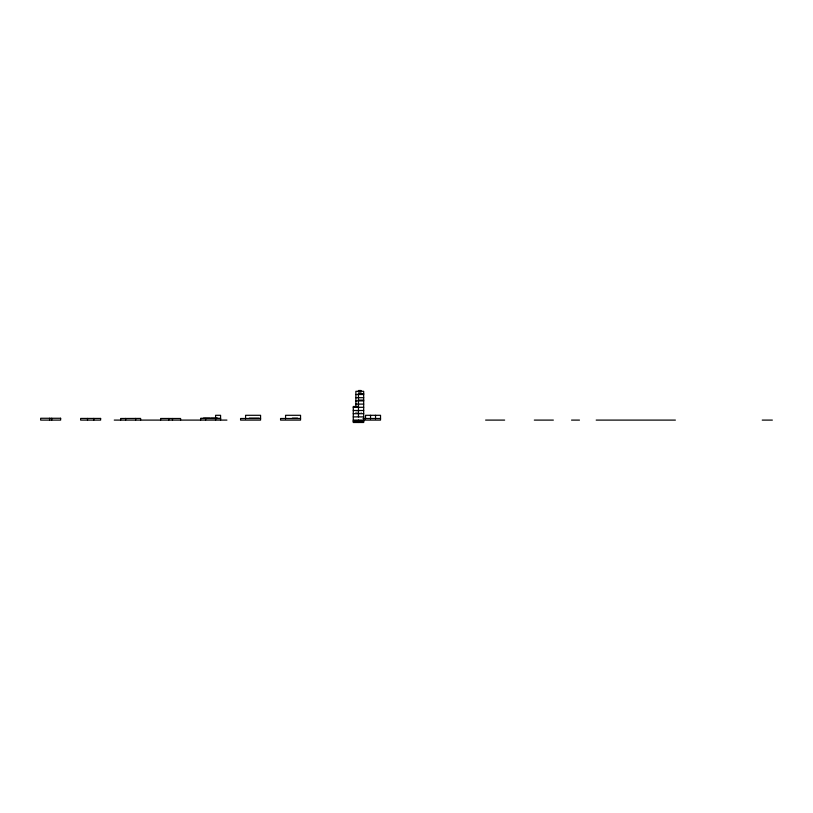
<?xml version="1.0" encoding="UTF-8"?>
<svg xmlns="http://www.w3.org/2000/svg" width="813" height="813" viewBox="0 0 813 813"><rect width="100%" height="100%" fill="white"/><g stroke="black" fill="none" stroke-linecap="round" stroke-linejoin="round"><path stroke-width="0.61" stroke-dasharray="4.07 3.05" d="M359 412.1L355.87 412.1L355.87 412.902M361.084 412.1L361.084 412.902"/><path stroke-width="1.22" d="M358.472 393.705L363.685 393.705M355.87 394.508L363.685 394.508M355.87 397.699L363.685 397.699M358.472 400.098L363.685 400.098M355.87 400.9L363.685 400.9M355.87 404.102L363.685 404.102M358.472 406.5L353.269 406.5L353.269 422.496L363.685 422.496L363.685 391.307L355.87 391.307L355.87 407.303M353.269 407.303L363.685 407.303M353.269 410.494L363.685 410.494M353.269 413.695L363.685 413.695M353.269 416.896L363.685 416.896M203.514 418.177L210.089 418.177M211.045 418.177L217.61 418.177M249.266 418.177L259.154 418.177M292.324 418.177L297.66 418.177M200.598 418.37L220.587 418.37M220.587 418.563L200.598 418.492L200.598 420.097M260.577 418.492L240.577 418.492L240.577 420.097L260.577 420.097L260.577 415.301L245.577 415.301L245.577 418.898M300.556 418.492L280.566 418.492L280.566 420.097L300.556 420.097L300.556 415.301L285.566 415.301L285.566 418.898M363.035 418.492L380.535 418.492M114.257 420.097L226.929 420.097M353.269 420.097L380.535 420.097L380.535 415.301L365.535 415.301L365.535 418.898M485.615 420.097L504.639 420.097M534.314 420.097L553.348 420.097M571.539 420.097L579.476 420.097M596.193 420.097L675.39 420.097M762.238 420.097L772.35 420.097M353.269 420.89L363.685 420.89M353.269 421.693L363.685 421.693M375.535 415.301L375.535 418.898M370.535 415.301L370.535 418.898M361.084 391.307L361.084 390.504L358.472 390.504L358.472 391.307M361.084 393.705L361.084 392.903L358.472 392.903L358.472 416.896M358.472 420.097L358.472 420.89M358.472 421.693L358.472 422.496M220.587 420.097L220.587 415.301L215.587 415.301L215.587 420.097M205.598 418.492L205.598 420.097M180.598 420.097L180.598 418.492L160.608 418.482L160.608 420.097M172.478 418.492L172.478 420.097M168.728 418.492L168.728 420.097M140.619 420.097L140.619 418.431L120.619 418.492L120.619 420.097M135.619 418.431L135.619 420.097M125.619 418.431L125.619 420.097M93.759 418.431L93.759 420.097M87.509 418.431L87.509 420.097M51.707 418.268L51.707 420.097M49.583 418.268L49.583 420.097M60.64 418.268L40.65 418.268L40.65 420.097L60.64 420.097L60.64 418.268M100.629 418.431L80.639 418.431L80.639 420.097L100.629 420.097L100.629 418.431"/></g></svg>
